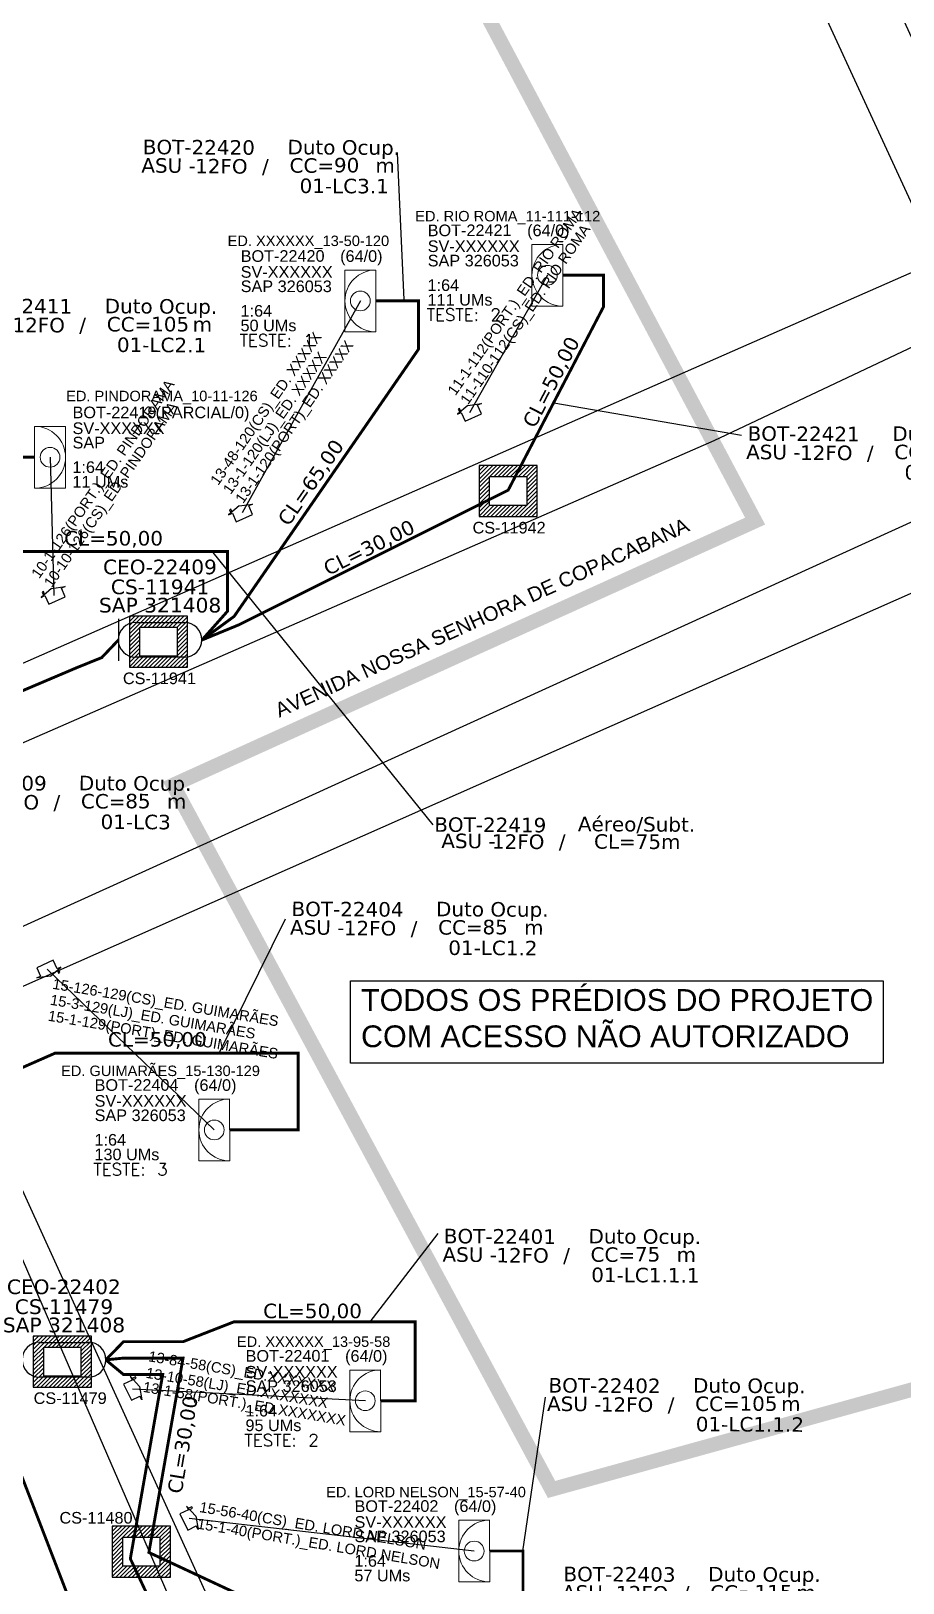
# Model space of a CAD drawing. Extents: x 4313 to 28038, y -9425 to 4777.
# Drawn here: x 26338 to 26939, y -8431 to -7361 of the extents above; entities that cross this region are included whole.
import ezdxf
from ezdxf.enums import TextEntityAlignment as Align

# ---------------------------------------------------------------- set-up
doc = ezdxf.new("R2010")
doc.units = ezdxf.units.DM
doc.header["$MEASUREMENT"] = 0
for name, color, linetype in [('10.0-Cartográfico', 252, 'Continuous'), ('10.1-Caixas Subterrâneas', 5, 'Continuous'), ('20.4-CEOS', 1, 'Continuous'), ('20.5-CEO', 1, 'Continuous'), ('CAP a instalar', 1, 'Continuous'), ('celulas gpon', 7, 'Continuous'), ('label_cabos', 7, 'Continuous'), ('Legenda', 1, 'Continuous'), ('Segmento de Logradouro Texto', 238, 'Continuous'), ('surveys', 7, 'Continuous'), ('surveys legendas', 7, 'Continuous')]:
    doc.layers.add(name, color=color, linetype=linetype)
doc.layers.add("20.0-LEGENDA DOS CDO'S", color=1, linetype='Continuous', lineweight=0)
doc.layers.add('20.1-CDO_INTERIOR', color=1, linetype='Continuous', lineweight=0)
doc.layers.add('DROP DE CLIENTE', color=140, linetype='Continuous', plot=False)
doc.layers.add('EXTRA', color=50, linetype='Continuous', plot=False)
doc.styles.add('ARIAL', font='arial.ttf')
doc.styles.add('DIGICADE', font='arial.ttf')
doc.styles.add('ROMANS', font='romans.shx')
doc.styles.add('siredit', font='verdana.ttf')
doc.linetypes.add('FENCELINE1', pattern='A,0.25,-0.1,[133,ltypeshp.shx,S=0.1,R=0,X=-0.1,Y=0],-0.1,1', length=1.45)
doc.dimstyles.new('CC', dxfattribs={"dimtxt": 1, "dimasz": 2, "dimexe": 0.18, "dimexo": 0.0625, "dimgap": 0.09, "dimtad": 0, "dimdec": 0, "dimrnd": 1, "dimzin": 0, "dimdsep": 46, "dimtxsty": 'siredit', "dimblk": 'NONE', "dimcen": 0, "dimse1": 1, "dimse2": 1, "dimsd1": 1, "dimsd2": 1, "dimclrt": 7, "dimadec": 0, "dimazin": 0, "dimtfac": 1, "dimtdec": 0, "dimtofl": 0, "dimtmove": 0, "dimatfit": 3, "dimfxl": 0, "dimtolj": 1, "dimtzin": 0, "dimarcsym": 0})

# ---------------------------------------------------------------- blocks, each defined once
blk = doc.blocks.new('SURVEY_SURVEY')
for p, q in [((0, 0.0000127), (-0.0000126, 0.000009)), ((-0.0000126, 0.000009), (-0.0000086, 0.000009)), ((-0.0000086, 0), (-0.0000086, 0.000009)), ((0.0000086, 0), (-0.0000086, 0)), ((0, 0.0000127), (0.0000126, 0.000009)), ((0.0000084, 0.0000132), (0.0000098, 0.0000132)), ((0.0000084, 0.0000103), (0.0000084, 0.0000132)), ((0.0000126, 0.000009), (0.0000086, 0.000009)), ((0.0000086, 0.000009), (0.0000086, 0)), ((0.0000098, 0.0000132), (0.0000098, 0.0000099))]:
    blk.add_line(p, q)
blk = doc.blocks.new('*X32')
at = {"color": 0, "linetype": 'Continuous'}
for p, q in [((-1.25, 0.34099), (-0.49099, 1.1)), ((-1.25, 0.517767), (-0.667767, 1.1)), ((-1.25, 0.694544), (-0.844544, 1.1)), ((-1.25, 0.87132), (-1.02132, 1.1)), ((-1.25, 1.048097), (-1.198097, 1.1)), ((-0.789214, 0.625), (-0.314214, 1.1)), ((-0.612437, 0.625), (-0.137437, 1.1)), ((-0.43566, 0.625), (0.03934, 1.1)), ((-0.258883, 0.625), (0.216117, 1.1)), ((-0.082107, 0.625), (0.392893, 1.1)), ((0.09467, 0.625), (0.56967, 1.1)), ((0.271447, 0.625), (0.746447, 1.1)), ((0.448223, 0.625), (0.923223, 1.1)), ((0.625, 0.625), (1.1, 1.1)), ((0.801777, 0.625), (1.25, 1.073223)), ((0.8035, 0.449947), (1.25, 0.896447)), ((0.8035, 0.27317), (1.25, 0.71967)), ((-1.25, 0.164214), (-0.8035, 0.610714)), ((-1.25, -0.012563), (-0.8035, 0.433937)), ((-1.25, -0.18934), (-0.8035, 0.25716)), ((-1.25, -0.366117), (-0.8035, 0.080383)), ((0.8035, 0.096393), (1.25, 0.542893)), ((0.8035, -0.080383), (1.25, 0.366117)), ((0.8035, -0.25716), (1.25, 0.18934)), ((0.8035, -0.433937), (1.25, 0.012563)), ((-1.25, -0.542893), (-0.8035, -0.096393)), ((-1.25, -0.71967), (-0.8035, -0.27317)), ((-1.25, -0.896447), (-0.8035, -0.449947)), ((-1.25, -1.073223), (-0.801777, -0.625)), ((-1.1, -1.1), (-0.625, -0.625)), ((-0.923223, -1.1), (-0.448223, -0.625)), ((-0.746447, -1.1), (-0.271447, -0.625)), ((-0.56967, -1.1), (-0.09467, -0.625)), ((-0.392893, -1.1), (0.082107, -0.625)), ((-0.216117, -1.1), (0.258883, -0.625)), ((-0.03934, -1.1), (0.43566, -0.625)), ((0.137437, -1.1), (0.612437, -0.625)), ((0.314214, -1.1), (0.789214, -0.625)), ((0.49099, -1.1), (1.25, -0.34099)), ((0.667767, -1.1), (1.25, -0.517767)), ((0.8035, -0.610714), (1.25, -0.164214)), ((0.844544, -1.1), (1.25, -0.694544)), ((1.02132, -1.1), (1.25, -0.87132)), ((1.198097, -1.1), (1.25, -1.048097))]:
    blk.add_line(p, q, dxfattribs=at)
blk = doc.blocks.new('MANHOLE_MQ')
at = {"color": 0, "linetype": 'Continuous'}
for p, q in [((0.00000623, 0.00000569), (-0.00000627, 0.00000569)), ((-0.00000627, 0.00000569), (-0.00000627, -0.00000531)), ((0.00000623, -0.00000531), (0.00000623, 0.00000569)), ((-0.00000404, 0.00000331), (0.00000399, 0.00000331)), ((-0.00000404, -0.00000294), (-0.00000404, 0.00000331)), ((0.00000399, 0.00000331), (0.00000399, -0.00000294)), ((0.00000399, -0.00000294), (-0.00000404, -0.00000294)), ((0.00000399, -0.00000294), (0.00000399, -0.00000294)), ((-0.00000627, -0.00000531), (0.00000623, -0.00000531))]:
    blk.add_line(p, q, dxfattribs=at)
at = {"color": 0, "linetype": 'Continuous', "xscale": 5e-06, "yscale": 5e-06, "zscale": 1e-05}
blk.add_blockref('*X32', (-0.00000002, 0.00000019), dxfattribs=at)
blk = doc.blocks.new('CDOI_CT_DRT')
at = {"layer": '20.1-CDO_INTERIOR', "color": 8, "lineweight": 18}
blk.add_lwpolyline([(2.13, -2.13), (2.13, 2.12), (0, 2.12), (0, -2.13)], close=True, dxfattribs=at)
blk.add_circle((1.06, 0), 0.68, dxfattribs=at)
blk.add_arc((0, 0), 2.13, 269.9724, 89.9724, dxfattribs=at)
at = {"layer": "20.0-LEGENDA DOS CDO'S", "color": 8, "style": 'ARIAL'}
for tag, p in [('CDO_N', (2.61, 2.69)), ('SURVEY', (2.61, 1.6)), ('SAP', (2.61, 0.61)), ('1:XX', (2.6, -1.08)), ('UMS', (2.6, -2.09))]:
    blk.add_attdef(tag, p, '', height=0.8, rotation=359.9724, dxfattribs=at)
blk.add_attdef('FIBRAS_UTILIZADAS', text='', height=0.8, rotation=359.9724, dxfattribs=at).set_placement((10.32, 2.69), align=Align.CENTER)
blk = doc.blocks.new('Inst CDOI-64')
at = {"layer": '20.1-CDO_INTERIOR', "color": 1, "lineweight": 18}
blk.add_lwpolyline([(-2.12, -2.13), (-2.12, 2.12), (0, 2.12), (0.01, -2.13)], close=True, dxfattribs=at)
blk.add_circle((-1.06, 0), 0.68, dxfattribs=at)
blk.add_arc((0.01, 0), 2.13, 90.0276, 270.0276, dxfattribs=at)
at = {"layer": "20.0-LEGENDA DOS CDO'S"}
for tag, p, style, flags in [('ID_ATIVIDADE', (-9.3, 3.78), 'ARIAL', 3), ('FATOR', (-1.5, 3.78), 'ARIAL', 1), ('QTDE', (-9.18, -3.66), 'DIGICADE', 3)]:
    blk.add_attdef(tag, p, '', height=0.8, rotation=0.118, dxfattribs=dict(at, style=style, flags=flags))
at = {"layer": "20.0-LEGENDA DOS CDO'S", "style": 'ARIAL'}
for tag, p, rotation in [('FID', (-9.3, 2.69), 0.118), ('SURVEY', (-9.3, 1.6), 359.9724), ('SAP', (-9.3, 0.61), 359.9724), ('1:XX', (-9.31, -1.08), 359.9724), ('UMS', (-9.31, -2.09), 359.9724)]:
    blk.add_attdef(tag, p, '', height=0.8, rotation=rotation, dxfattribs=at)
blk.add_attdef('FIBRAS_UTILIZADAS', text='', height=0.8, rotation=359.9724, dxfattribs=at).set_placement((-0.99, 2.69), align=Align.CENTER)
blk = doc.blocks.new('Teste  FTTH')
at = {"color": 0, "lineweight": 0, "style": 'ROMANS'}
for tag, p in [('TESTE', (-2.302, -0.29)), ('QTDE', (0.212, -0.29))]:
    blk.add_attdef(tag, p, '', height=0.48, dxfattribs=at)
for tag, p, flags in [('FID', (-2.227, -1.253), 1), ('FATOR', (-2.227, -2.028), 3), ('ID_ATIVIDADE', (-2.227, -2.716), 3)]:
    blk.add_attdef(tag, p, '', height=0.48, dxfattribs=dict(at, flags=flags))
blk = doc.blocks.new('*U161')
at = {"layer": '20.5-CEO'}
for p, q in [((-1.56, 1.26), (1.8, 1.26)), ((1.8, -1.13), (-1.56, -1.13))]:
    blk.add_line(p, q, dxfattribs=at)
blk.add_lwpolyline([(-2.75, 1.51), (-2.75, -1.38)], dxfattribs=at)
for centre, start, end in [((-1.56, 0.07), 90, 270), ((1.8, 0.07), 270, 90)]:
    blk.add_arc(centre, 1.2, start, end, dxfattribs=at)
at = {"layer": '20.5-CEO', "color": 7, "style": 'siredit'}
for tag, p in [('FID', (0.11, 5.61)), ('LOCAL', (0.12, 4.23)), ('SAP', (0.12, 2.97)), ('FIBRAS_RESERVA', (0.12, -1.94))]:
    blk.add_attdef(tag, text='', height=1.01, dxfattribs=at).set_placement(p, align=Align.TOP_CENTER)
for tag, flags, p in [('ID_ATIVIDADE', 3, (0.11, -3.51)), ('FATOR', 1, (0.11, -4.82))]:
    blk.add_attdef(tag, text='', height=1.01, dxfattribs=dict(at, flags=flags)).set_placement(p, align=Align.TOP_CENTER)
at = {"layer": '20.5-CEO', "color": 7, "style": 'siredit', "flags": 3}
blk.add_attdef('QTDE', (-4.88, -7.06), '', height=1.01, dxfattribs=at)
blk = doc.blocks.new('Inst CB DT OCUP CFOA-SM-ASU-120-S-12')
at = {"layer": 'label_cabos', "color": 0, "style": 'siredit'}
for tag, flags, p in [('ID_ATIVIDADE', 3, (1.31, 2.67)), ('FATOR', 1, (11.56, 2.55))]:
    blk.add_attdef(tag, text='', height=1, rotation=359.69, dxfattribs=dict(at, flags=flags)).set_placement(p, align=Align.MIDDLE_CENTER)
for tag, p in [('DESTINO_CABO', (3.13, 1.26)), ('TIPO_CABO', (13.11, 1.24)), ('TIPO_CABO', (1.26, 0)), ('CABO', (4.69, -0.05)), ('/', (7.71, -0.05)), ('LANCE', (10.91, 0)), ('UND', (15.96, 0)), ('FID', (13.15, -1.41))]:
    blk.add_attdef(tag, text='', height=1, rotation=359.69, dxfattribs=at).set_placement(p, align=Align.MIDDLE_CENTER)
blk.add_attdef('QTDE', (12.43, -0.47), '', height=1, rotation=359.69, dxfattribs=at)
blk = doc.blocks.new('_None')
blk = doc.blocks.new('LEGENDA DOS CABOS')
at = {"layer": 'EXTRA', "style": 'siredit'}
for tag, p in [('ID', (4.6, 0.97)), ('XX', (9.03, 0.97))]:
    blk.add_attdef(tag, text='', height=0.48, rotation=359.69, dxfattribs=at).set_placement(p, align=Align.MIDDLE_CENTER)
at = {"layer": 'Legenda', "color": 7, "style": 'siredit'}
for tag, p in [('TIPO_CABO', (1.31, 0)), ('CABO', (4.69, -0.05)), ('/', (6.81, -0.05)), ('METROS', (10.03, -0.05))]:
    blk.add_attdef(tag, text='', height=0.8, rotation=359.69, dxfattribs=at).set_placement(p, align=Align.MIDDLE_CENTER)

msp = doc.modelspace()

# ---------------------------------------------------------------- linework, layer by layer
at = {"color": 3}
msp.add_lwpolyline([(26558, -8015.8), (26924.9, -8015.8), (26924.9, -8072.5), (26558, -8072.5)], close=True, dxfattribs=at)
at = {"layer": '10.0-Cartográfico'}
for points in [[(26889.3, -7245.5), (27000.7, -7488.5), (27005.8, -7509.3), (27006, -7527.1), (27002.9, -7537.5), (26991.9, -7557), (26808.3, -7643.8), (26209.9, -7905.4), (26185.8, -7908.7), (26164.9, -7910.4), (26147.3, -7910.6), (26132.8, -7910.8), (26124.7, -7906.4), (25850.3, -7358.9)], [(26959, -7511.8), (26838.1, -7249.2)], [(25915.3, -7369.7), (25925.1, -7389.5), (26151.5, -7866.1), (26151.9, -7867), (26152.5, -7867.8), (26153.1, -7868.5), (26153.9, -7869.1), (26154.7, -7869.7), (26155.5, -7870.3), (26156.4, -7870.7), (26157.3, -7871.1), (26158.3, -7871.3), (26159.4, -7871.4), (26160.4, -7871.5), (26161.4, -7871.5), (26162.4, -7871.3), (26163.4, -7871.1), (26164.6, -7870.6), (26954.3, -7523.5)], [(25313.3, -8429.5), (26060.6, -8101.6), (26126.3, -8071.8), (26145.1, -8063.1), (26434.2, -8722.2), (26539.6, -8685.8), (26248.9, -8016.1), (26511.1, -7897), (27024.1, -7663.4)], [(27077.3, -7690), (26278.6, -8043.4), (26571.7, -8686.6), (26415.8, -8750.9), (26138.1, -8110.4), (25325.4, -8470.5)]]:
    msp.add_lwpolyline(points, dxfattribs=at)
at = {"layer": 'CAP a instalar', "ltscale": 5, "const_width": 2}
for points in [[(26455.7, -7781), (26481.2, -7770.5), (26666.6, -7677.8), (26732.3, -7551.4), (26732.3, -7529.7), (26704.3, -7529.7)], [(26455.7, -7781), (26477.9, -7764.7), (26604.9, -7580.6), (26604.9, -7547.4), (26575.5, -7547.4)], [(25831.2, -7951.4), (25871.1, -7950.8), (25910.3, -7950.8), (25995, -7984.4), (26205.1, -7869.9), (26369.4, -7800.1), (26386.7, -7793.1), (26398.2, -7781)], [(26258.3, -8022.7), (26268.5, -8014), (26299.4, -8014), (26290.6, -8093.8), (26354.6, -8065.6), (26522, -8065.6), (26522, -8118.5), (26474.8, -8118.5)], [(26578.8, -8305.1), (26602.6, -8305.1), (26602.6, -8250.7), (26477.8, -8250.7), (26442.7, -8264.4), (26401.7, -8264.4), (26389.5, -8276.9)], [(26653.8, -8408.6), (26676.8, -8408.6), (26676.8, -8463.7), (26535.1, -8463.7), (26419.2, -8409.6), (26442.7, -8275.7), (26401.7, -8275.7), (26389.5, -8276.9)], [(26697.1, -8565.5), (26753.6, -8565.5), (26753.6, -8510.3), (26578.7, -8510.3), (26459.9, -8527.6), (26406.4, -8413.9), (26428.7, -8287), (26401.7, -8287), (26389.5, -8276.9)]]:
    msp.add_lwpolyline(points, dxfattribs=at)
at = {"layer": 'CAP a instalar', "color": 8, "linetype": 'FENCELINE1', "ltscale": 5, "const_width": 2}
for points in [[(26455.7, -7781), (26473.4, -7761.1), (26473.4, -7720), (26326.4, -7720), (26326.4, -7655.1), (26340.5, -7655.1)], [(26258.1, -8022.9), (26268, -8030.6), (26278.1, -8030.6), (26234.3, -8097.7), (26293.9, -8259.3), (26506.2, -8809.5), (26513.9, -8809.4), (26536.1, -8827.2)]]:
    msp.add_lwpolyline(points, dxfattribs=at)
at = {"layer": 'celulas gpon', "color": 116, "linetype": 'Continuous', "lineweight": 200, "const_width": 10}
msp.add_lwpolyline([(27422.7, -8164.9), (27758, -8747.6), (26334.8, -9414.1), (25638.5, -8298.7), (25631.1, -8283.5), (26158.3, -8039.2), (25725.5, -7164), (26405.5, -6885.7), (26836.7, -7699.1), (26435.8, -7880.9), (26696.5, -8366.2), (27422.7, -8164.9)], dxfattribs=at)
at = {"layer": 'DROP DE CLIENTE'}
for points in [[(26693.7, -7529.7), (26639.9, -7624.4)], [(26564.9, -7547.4), (26483.5, -7693.4)], [(26351.1, -7655.1), (26353.7, -7750.3)], [(26464.2, -8118.5), (26349.2, -8007.8)], [(26568.3, -8305.1), (26407.8, -8297)], [(26643.2, -8408.6), (26446.9, -8386.3)]]:
    msp.add_lwpolyline(points, dxfattribs=at)

# ---------------------------------------------------------------- block references
at = {"color": 0, "lineweight": 0, "xscale": 10, "yscale": 10, "zscale": 10}
for p, values in [((26704.2, -7529.7), {'FIBRAS_UTILIZADAS': '(64/0)', 'SURVEY': 'SV-XXXXXX', 'SAP': 'SAP 326053', '1:XX': '1:64', 'UMS': '111 UMs', 'FID': 'BOT-22421'}), ((26575.4, -7547.4), {'FIBRAS_UTILIZADAS': '(64/0)', 'SURVEY': 'SV-XXXXXX', 'SAP': 'SAP 326053', '1:XX': '1:64', 'UMS': '50 UMs', 'FID': 'BOT-22420'}), ((26474.8, -8118.5), {'FIBRAS_UTILIZADAS': '(64/0)', 'SURVEY': 'SV-XXXXXX', 'SAP': 'SAP 326053', '1:XX': '1:64', 'UMS': '130 UMs', 'FID': 'BOT-22404'}), ((26578.8, -8305.1), {'FIBRAS_UTILIZADAS': '(64/0)', 'SURVEY': 'SV-XXXXXX', 'SAP': 'SAP 326053', '1:XX': '1:64', 'UMS': '95 UMs', 'FID': 'BOT-22401'}), ((26653.8, -8408.6), {'FIBRAS_UTILIZADAS': '(64/0)', 'SURVEY': 'SV-XXXXXX', 'SAP': 'SAP 326053', '1:XX': '1:64', 'UMS': '57 UMs', 'FID': 'BOT-22402'})]:
    msp.add_blockref('Inst CDOI-64', p, dxfattribs=at).add_auto_attribs(values)
at = {"layer": '10.1-Caixas Subterrâneas', "color": 30, "xscale": 3197875.543111582, "yscale": 3197875.543111582, "zscale": 3197875.543111582}
for p, rotation in [((26666.6, -7677.8), 180.0000000000628), ((26425.7, -7781.6), 180.0000000000628), ((26359.5, -8277.5), 180.0000000000629), ((26413.9, -8408.4), 180.0000000000628)]:
    msp.add_blockref('MANHOLE_MQ', p, dxfattribs=dict(at, rotation=rotation))
at = {"layer": "20.0-LEGENDA DOS CDO'S", "lineweight": 0, "xscale": 17.50499999999992, "yscale": 17.50499999999992, "zscale": 17.50499999999992, "rotation": 0.004078562105398201}
for p, values in [((26650.7, -7556), {'TESTE': 'TESTE:', 'QTDE': '2'}), ((26521.9, -7573.7), {'TESTE': 'TESTE:', 'QTDE': '1'}), ((26421.2, -8144.8), {'TESTE': 'TESTE:', 'QTDE': '3'}), ((26525.3, -8331.4), {'TESTE': 'TESTE:', 'QTDE': '2'})]:
    msp.add_blockref('Teste  FTTH', p, dxfattribs=at).add_auto_attribs(values)
at = {"layer": '20.1-CDO_INTERIOR', "xscale": 10, "yscale": 10, "zscale": 10}
msp.add_blockref('CDOI_CT_DRT', (26340.5, -7655.1), dxfattribs=at).add_auto_attribs({'CDO_N': 'BOT-22419', 'FIBRAS_UTILIZADAS': '        (PARCIAL/0)', 'SURVEY': 'SV-XXXXXX', 'SAP': 'SAP', '1:XX': '1:64', 'UMS': '11 UMs'})
at = {"layer": '20.5-CEO', "color": 0, "lineweight": 0}
ref = msp.add_blockref('*U161', (26425.7, -7781.6), dxfattribs=dict(at, xscale=10, yscale=10, zscale=10))
ref.add_attrib('LOCAL', 'CS-11941', dxfattribs={"color": 7, "height": 10.14, "style": 'siredit'}).set_placement((26426.9, -7739.3), align=Align.TOP_CENTER)
ref.add_attrib('SAP', 'SAP 321408', dxfattribs={"color": 7, "height": 10.14, "style": 'siredit'}).set_placement((26426.9, -7751.9), align=Align.TOP_CENTER)
ref.add_attrib('FID', 'CEO-22409', dxfattribs={"layer": '20.4-CEOS', "color": 7, "height": 10.1, "style": 'siredit'}).set_placement((26426.8, -7725.6), align=Align.TOP_CENTER)
ref = msp.add_blockref('*U161', (26359.5, -8277.5), dxfattribs=dict(at, xscale=10, yscale=10, zscale=10))
ref.add_attrib('LOCAL', 'CS-11479', dxfattribs={"color": 7, "height": 10.14, "style": 'siredit'}).set_placement((26360.7, -8235.2), align=Align.TOP_CENTER)
ref.add_attrib('SAP', 'SAP 321408', dxfattribs={"color": 7, "height": 10.14, "style": 'siredit'}).set_placement((26360.7, -8247.8), align=Align.TOP_CENTER)
ref.add_attrib('FID', 'CEO-22402', dxfattribs={"layer": '20.4-CEOS', "color": 7, "height": 10.1, "style": 'siredit'}).set_placement((26360.6, -8221.5), align=Align.TOP_CENTER)
at = {"layer": 'label_cabos', "color": 0, "lineweight": 0}
ref = msp.add_blockref('Inst CB DT OCUP CFOA-SM-ASU-120-S-12', (26422.3, -7454.1), dxfattribs=dict(at, xscale=10, yscale=10, zscale=10))
ref.add_attrib('DESTINO_CABO', 'BOT-22420', dxfattribs={"color": 0, "height": 10, "rotation": 359.69, "style": 'siredit'}).set_placement((26453.6, -7441.5), align=Align.MIDDLE_CENTER)
ref.add_attrib('CABO', '12FO', dxfattribs={"color": 0, "height": 10, "rotation": 359.69, "style": 'siredit'}).set_placement((26469.1, -7454.6), align=Align.MIDDLE_CENTER)
ref.add_attrib('TIPO_CABO', 'Duto Ocup.', dxfattribs={"color": 0, "height": 10, "rotation": 359.69, "style": 'siredit'}).set_placement((26553.4, -7441.6), align=Align.MIDDLE_CENTER)
ref.add_attrib('/', '/', dxfattribs={"color": 0, "height": 10, "rotation": 359.69, "style": 'siredit'}).set_placement((26499.4, -7454.6), align=Align.MIDDLE_CENTER)
ref.add_attrib('TIPO_CABO', 'ASU - ', dxfattribs={"color": 0, "height": 10, "rotation": 359.69, "style": 'siredit'}).set_placement((26434.9, -7454.1), align=Align.MIDDLE_CENTER)
ref.add_attrib('FID', '01-LC3.1', dxfattribs={"color": 0, "height": 10, "rotation": 359.69, "style": 'siredit'}).set_placement((26553.7, -7468.2), align=Align.MIDDLE_CENTER)
ref.add_attrib('LANCE', 'CC=', dxfattribs={"color": 0, "height": 10, "rotation": 359.69, "style": 'siredit'}).set_placement((26531.4, -7454.1), align=Align.MIDDLE_CENTER)
ref.add_attrib('QTDE', '90', (26546.6, -7458.8), dxfattribs={"color": 0, "height": 10, "rotation": 359.69, "style": 'siredit'})
ref.add_attrib('UND', 'm', dxfattribs={"color": 0, "height": 10, "rotation": 359.69, "style": 'siredit'}).set_placement((26581.9, -7454.1), align=Align.MIDDLE_CENTER)
ref = msp.add_blockref('Inst CB DT OCUP CFOA-SM-ASU-120-S-12', (26296.4, -7563.5), dxfattribs=dict(at, xscale=10, yscale=10, zscale=10))
ref.add_attrib('DESTINO_CABO', 'BOT-22411', dxfattribs={"color": 0, "height": 10, "rotation": 359.69, "style": 'siredit'}).set_placement((26327.7, -7550.9), align=Align.MIDDLE_CENTER)
ref.add_attrib('CABO', '12FO', dxfattribs={"color": 0, "height": 10, "rotation": 359.69, "style": 'siredit'}).set_placement((26343.3, -7564), align=Align.MIDDLE_CENTER)
ref.add_attrib('TIPO_CABO', 'Duto Ocup.', dxfattribs={"color": 0, "height": 10, "rotation": 359.69, "style": 'siredit'}).set_placement((26427.5, -7551.1), align=Align.MIDDLE_CENTER)
ref.add_attrib('/', '/', dxfattribs={"color": 0, "height": 10, "rotation": 359.69, "style": 'siredit'}).set_placement((26373.5, -7564), align=Align.MIDDLE_CENTER)
ref.add_attrib('TIPO_CABO', 'ASU - ', dxfattribs={"color": 0, "height": 10, "rotation": 359.69, "style": 'siredit'}).set_placement((26309, -7563.6), align=Align.MIDDLE_CENTER)
ref.add_attrib('FID', '01-LC2.1', dxfattribs={"color": 0, "height": 10, "rotation": 359.69, "style": 'siredit'}).set_placement((26427.9, -7577.7), align=Align.MIDDLE_CENTER)
ref.add_attrib('LANCE', 'CC=', dxfattribs={"color": 0, "height": 10, "rotation": 359.69, "style": 'siredit'}).set_placement((26405.5, -7563.5), align=Align.MIDDLE_CENTER)
ref.add_attrib('QTDE', '105', (26420.7, -7568.3), dxfattribs={"color": 0, "height": 10, "rotation": 359.69, "style": 'siredit'})
ref.add_attrib('UND', 'm', dxfattribs={"color": 0, "height": 10, "rotation": 359.69, "style": 'siredit'}).set_placement((26456, -7563.5), align=Align.MIDDLE_CENTER)
ref = msp.add_blockref('Inst CB DT OCUP CFOA-SM-ASU-120-S-12', (26838.8, -7651.5), dxfattribs=dict(at, xscale=10, yscale=10, zscale=10))
ref.add_attrib('DESTINO_CABO', 'BOT-22421', dxfattribs={"color": 0, "height": 10, "rotation": 359.69, "style": 'siredit'}).set_placement((26870.1, -7638.9), align=Align.MIDDLE_CENTER)
ref.add_attrib('CABO', '12FO', dxfattribs={"color": 0, "height": 10, "rotation": 359.69, "style": 'siredit'}).set_placement((26885.7, -7652), align=Align.MIDDLE_CENTER)
ref.add_attrib('TIPO_CABO', 'Duto Ocup.', dxfattribs={"color": 0, "height": 10, "rotation": 359.69, "style": 'siredit'}).set_placement((26969.9, -7639), align=Align.MIDDLE_CENTER)
ref.add_attrib('/', '/', dxfattribs={"color": 0, "height": 10, "rotation": 359.69, "style": 'siredit'}).set_placement((26916, -7652), align=Align.MIDDLE_CENTER)
ref.add_attrib('TIPO_CABO', 'ASU - ', dxfattribs={"color": 0, "height": 10, "rotation": 359.69, "style": 'siredit'}).set_placement((26851.4, -7651.5), align=Align.MIDDLE_CENTER)
ref.add_attrib('FID', '01-LC3.2', dxfattribs={"color": 0, "height": 10, "rotation": 359.69, "style": 'siredit'}).set_placement((26970.3, -7665.6), align=Align.MIDDLE_CENTER)
ref.add_attrib('LANCE', 'CC=', dxfattribs={"color": 0, "height": 10, "rotation": 359.69, "style": 'siredit'}).set_placement((26947.9, -7651.5), align=Align.MIDDLE_CENTER)
ref.add_attrib('QTDE', '105', (26963.1, -7656.2), dxfattribs={"color": 0, "height": 10, "rotation": 359.69, "style": 'siredit'})
ref.add_attrib('UND', 'm', dxfattribs={"color": 0, "height": 10, "rotation": 359.69, "style": 'siredit'}).set_placement((26998.5, -7651.5), align=Align.MIDDLE_CENTER)
ref = msp.add_blockref('Inst CB DT OCUP CFOA-SM-ASU-120-S-12', (26278.6, -7892.2), dxfattribs=dict(at, xscale=10, yscale=10, zscale=10))
ref.add_attrib('DESTINO_CABO', 'CEO-22409', dxfattribs={"color": 0, "height": 10, "rotation": 359.69, "style": 'siredit'}).set_placement((26310, -7879.5), align=Align.MIDDLE_CENTER)
ref.add_attrib('CABO', '12FO', dxfattribs={"color": 0, "height": 10, "rotation": 359.69, "style": 'siredit'}).set_placement((26325.5, -7892.7), align=Align.MIDDLE_CENTER)
ref.add_attrib('TIPO_CABO', 'Duto Ocup.', dxfattribs={"color": 0, "height": 10, "rotation": 359.69, "style": 'siredit'}).set_placement((26409.7, -7879.7), align=Align.MIDDLE_CENTER)
ref.add_attrib('/', '/', dxfattribs={"color": 0, "height": 10, "rotation": 359.69, "style": 'siredit'}).set_placement((26355.8, -7892.7), align=Align.MIDDLE_CENTER)
ref.add_attrib('TIPO_CABO', 'ASU - ', dxfattribs={"color": 0, "height": 10, "rotation": 359.69, "style": 'siredit'}).set_placement((26291.3, -7892.2), align=Align.MIDDLE_CENTER)
ref.add_attrib('FID', '01-LC3', dxfattribs={"color": 0, "height": 10, "rotation": 359.69, "style": 'siredit'}).set_placement((26410.1, -7906.3), align=Align.MIDDLE_CENTER)
ref.add_attrib('LANCE', 'CC=', dxfattribs={"color": 0, "height": 10, "rotation": 359.69, "style": 'siredit'}).set_placement((26387.7, -7892.1), align=Align.MIDDLE_CENTER)
ref.add_attrib('QTDE', '85', (26402.9, -7896.9), dxfattribs={"color": 0, "height": 10, "rotation": 359.69, "style": 'siredit'})
ref.add_attrib('UND', 'm', dxfattribs={"color": 0, "height": 10, "rotation": 359.69, "style": 'siredit'}).set_placement((26438.3, -7892.1), align=Align.MIDDLE_CENTER)
ref = msp.add_blockref('LEGENDA DOS CABOS', (26611.9, -7924.6), dxfattribs=dict(at, xscale=10, yscale=10, zscale=10))
ref.add_attrib('ID', 'BOT-22419', dxfattribs={"color": 0, "height": 10, "rotation": 359.69, "style": 'siredit'}).set_placement((26654.3, -7908.3), align=Align.MIDDLE_CENTER)
ref.add_attrib('CABO', '12FO', dxfattribs={"color": 0, "height": 10, "rotation": 359.69, "style": 'siredit'}).set_placement((26673.5, -7919.9), align=Align.MIDDLE_CENTER)
ref.add_attrib('METROS', 'CL=75m', dxfattribs={"color": 0, "height": 10, "rotation": 359.69, "style": 'siredit'}).set_placement((26755.5, -7919.9), align=Align.MIDDLE_CENTER)
ref.add_attrib('XX', 'Aéreo/Subt.', dxfattribs={"color": 0, "height": 10, "rotation": 359.69, "style": 'siredit'}).set_placement((26755, -7907.9), align=Align.MIDDLE_CENTER)
ref.add_attrib('/', '/', dxfattribs={"color": 0, "height": 10, "rotation": 359.69, "style": 'siredit'}).set_placement((26703.8, -7919.9), align=Align.MIDDLE_CENTER)
ref.add_attrib('TIPO_CABO', 'ASU -', dxfattribs={"color": 0, "height": 10, "rotation": 359.69, "style": 'siredit'}).set_placement((26639.3, -7919.4), align=Align.MIDDLE_CENTER)
ref = msp.add_blockref('Inst CB DT OCUP CFOA-SM-ASU-120-S-12', (26524.7, -7979), dxfattribs=dict(at, xscale=10, yscale=10, zscale=10))
ref.add_attrib('DESTINO_CABO', 'BOT-22404', dxfattribs={"color": 0, "height": 10, "rotation": 359.69, "style": 'siredit'}).set_placement((26556, -7966.4), align=Align.MIDDLE_CENTER)
ref.add_attrib('CABO', '12FO', dxfattribs={"color": 0, "height": 10, "rotation": 359.69, "style": 'siredit'}).set_placement((26571.5, -7979.5), align=Align.MIDDLE_CENTER)
ref.add_attrib('TIPO_CABO', 'Duto Ocup.', dxfattribs={"color": 0, "height": 10, "rotation": 359.69, "style": 'siredit'}).set_placement((26655.7, -7966.5), align=Align.MIDDLE_CENTER)
ref.add_attrib('/', '/', dxfattribs={"color": 0, "height": 10, "rotation": 359.69, "style": 'siredit'}).set_placement((26601.8, -7979.5), align=Align.MIDDLE_CENTER)
ref.add_attrib('TIPO_CABO', 'ASU - ', dxfattribs={"color": 0, "height": 10, "rotation": 359.69, "style": 'siredit'}).set_placement((26537.3, -7979), align=Align.MIDDLE_CENTER)
ref.add_attrib('FID', '01-LC1.2', dxfattribs={"color": 0, "height": 10, "rotation": 359.69, "style": 'siredit'}).set_placement((26656.1, -7993.1), align=Align.MIDDLE_CENTER)
ref.add_attrib('LANCE', 'CC=', dxfattribs={"color": 0, "height": 10, "rotation": 359.69, "style": 'siredit'}).set_placement((26633.7, -7979), align=Align.MIDDLE_CENTER)
ref.add_attrib('QTDE', '85', (26648.9, -7983.7), dxfattribs={"color": 0, "height": 10, "rotation": 359.69, "style": 'siredit'})
ref.add_attrib('UND', 'm', dxfattribs={"color": 0, "height": 10, "rotation": 359.69, "style": 'siredit'}).set_placement((26684.3, -7979), align=Align.MIDDLE_CENTER)
ref = msp.add_blockref('Inst CB DT OCUP CFOA-SM-ASU-120-S-12', (26629.6, -8204.4), dxfattribs=dict(at, xscale=10, yscale=10, zscale=10))
ref.add_attrib('DESTINO_CABO', 'BOT-22401', dxfattribs={"color": 0, "height": 10, "rotation": 359.69, "style": 'siredit'}).set_placement((26660.9, -8191.8), align=Align.MIDDLE_CENTER)
ref.add_attrib('CABO', '12FO', dxfattribs={"color": 0, "height": 10, "rotation": 359.69, "style": 'siredit'}).set_placement((26676.5, -8204.9), align=Align.MIDDLE_CENTER)
ref.add_attrib('TIPO_CABO', 'Duto Ocup.', dxfattribs={"color": 0, "height": 10, "rotation": 359.69, "style": 'siredit'}).set_placement((26760.7, -8191.9), align=Align.MIDDLE_CENTER)
ref.add_attrib('/', '/', dxfattribs={"color": 0, "height": 10, "rotation": 359.69, "style": 'siredit'}).set_placement((26706.8, -8204.9), align=Align.MIDDLE_CENTER)
ref.add_attrib('TIPO_CABO', 'ASU - ', dxfattribs={"color": 0, "height": 10, "rotation": 359.69, "style": 'siredit'}).set_placement((26642.3, -8204.4), align=Align.MIDDLE_CENTER)
ref.add_attrib('FID', '01-LC1.1.1', dxfattribs={"color": 0, "height": 10, "rotation": 359.69, "style": 'siredit'}).set_placement((26761.1, -8218.5), align=Align.MIDDLE_CENTER)
ref.add_attrib('LANCE', 'CC=', dxfattribs={"color": 0, "height": 10, "rotation": 359.69, "style": 'siredit'}).set_placement((26738.7, -8204.4), align=Align.MIDDLE_CENTER)
ref.add_attrib('QTDE', '75', (26753.9, -8209.1), dxfattribs={"color": 0, "height": 10, "rotation": 359.69, "style": 'siredit'})
ref.add_attrib('UND', 'm', dxfattribs={"color": 0, "height": 10, "rotation": 359.69, "style": 'siredit'}).set_placement((26789.3, -8204.4), align=Align.MIDDLE_CENTER)
ref = msp.add_blockref('Inst CB DT OCUP CFOA-SM-ASU-120-S-12', (26701.7, -8307.2), dxfattribs=dict(at, xscale=10, yscale=10, zscale=10))
ref.add_attrib('DESTINO_CABO', 'BOT-22402', dxfattribs={"color": 0, "height": 10, "rotation": 359.69, "style": 'siredit'}).set_placement((26733, -8294.6), align=Align.MIDDLE_CENTER)
ref.add_attrib('CABO', '12FO', dxfattribs={"color": 0, "height": 10, "rotation": 359.69, "style": 'siredit'}).set_placement((26748.5, -8307.7), align=Align.MIDDLE_CENTER)
ref.add_attrib('TIPO_CABO', 'Duto Ocup.', dxfattribs={"color": 0, "height": 10, "rotation": 359.69, "style": 'siredit'}).set_placement((26832.7, -8294.7), align=Align.MIDDLE_CENTER)
ref.add_attrib('/', '/', dxfattribs={"color": 0, "height": 10, "rotation": 359.69, "style": 'siredit'}).set_placement((26778.8, -8307.7), align=Align.MIDDLE_CENTER)
ref.add_attrib('TIPO_CABO', 'ASU - ', dxfattribs={"color": 0, "height": 10, "rotation": 359.69, "style": 'siredit'}).set_placement((26714.3, -8307.2), align=Align.MIDDLE_CENTER)
ref.add_attrib('FID', '01-LC1.1.2', dxfattribs={"color": 0, "height": 10, "rotation": 359.69, "style": 'siredit'}).set_placement((26833.1, -8321.3), align=Align.MIDDLE_CENTER)
ref.add_attrib('LANCE', 'CC=', dxfattribs={"color": 0, "height": 10, "rotation": 359.69, "style": 'siredit'}).set_placement((26810.7, -8307.2), align=Align.MIDDLE_CENTER)
ref.add_attrib('QTDE', '105', (26825.9, -8311.9), dxfattribs={"color": 0, "height": 10, "rotation": 359.69, "style": 'siredit'})
ref.add_attrib('UND', 'm', dxfattribs={"color": 0, "height": 10, "rotation": 359.69, "style": 'siredit'}).set_placement((26861.3, -8307.2), align=Align.MIDDLE_CENTER)
ref = msp.add_blockref('Inst CB DT OCUP CFOA-SM-ASU-120-S-12', (26712, -8437.2), dxfattribs=dict(at, xscale=10, yscale=10, zscale=10))
ref.add_attrib('DESTINO_CABO', 'BOT-22403', dxfattribs={"color": 0, "height": 10, "rotation": 359.69, "style": 'siredit'}).set_placement((26743.3, -8424.6), align=Align.MIDDLE_CENTER)
ref.add_attrib('CABO', '12FO', dxfattribs={"color": 0, "height": 10, "rotation": 359.69, "style": 'siredit'}).set_placement((26758.9, -8437.7), align=Align.MIDDLE_CENTER)
ref.add_attrib('TIPO_CABO', 'Duto Ocup.', dxfattribs={"color": 0, "height": 10, "rotation": 359.69, "style": 'siredit'}).set_placement((26843.1, -8424.7), align=Align.MIDDLE_CENTER)
ref.add_attrib('/', '/', dxfattribs={"color": 0, "height": 10, "rotation": 359.69, "style": 'siredit'}).set_placement((26789.2, -8437.7), align=Align.MIDDLE_CENTER)
ref.add_attrib('TIPO_CABO', 'ASU - ', dxfattribs={"color": 0, "height": 10, "rotation": 359.69, "style": 'siredit'}).set_placement((26724.6, -8437.2), align=Align.MIDDLE_CENTER)
ref.add_attrib('FID', '01-LC1.1.3', dxfattribs={"color": 0, "height": 10, "rotation": 359.69, "style": 'siredit'}).set_placement((26843.5, -8451.3), align=Align.MIDDLE_CENTER)
ref.add_attrib('LANCE', 'CC=', dxfattribs={"color": 0, "height": 10, "rotation": 359.69, "style": 'siredit'}).set_placement((26821.1, -8437.2), align=Align.MIDDLE_CENTER)
ref.add_attrib('QTDE', '115', (26836.3, -8441.9), dxfattribs={"color": 0, "height": 10, "rotation": 359.69, "style": 'siredit'})
ref.add_attrib('UND', 'm', dxfattribs={"color": 0, "height": 10, "rotation": 359.69, "style": 'siredit'}).set_placement((26871.7, -8437.2), align=Align.MIDDLE_CENTER)
at = {"layer": 'surveys', "color": 151, "xscale": -720000, "yscale": 720000.0000000003, "zscale": 719999.9999999998}
for p, rotation in [((26642.6, -7627.7), 24.173808885988), ((26485, -7697), 24.173808885988), ((26355.9, -7753.8), 24.173808885988), ((26347.6, -8004.2), 204.173808885988), ((26404.5, -8299.2), 296.24247346082), ((26443.3, -8388.6), 296.24247346082)]:
    msp.add_blockref('SURVEY_SURVEY', p, dxfattribs=dict(at, rotation=rotation))

# ---------------------------------------------------------------- texts
at = {"color": 3, "style": 'ARIAL'}
for s, p in [('ED. RIO ROMA_11-111-112', (26602.6, -7492.6)), ('ED. XXXXXX_13-50-120', (26473.4, -7509.6)), ('ED. PINDORAMA_10-11-126', (26362.2, -7616.5)), ('ED. GUIMARÃES_15-130-129', (26358.7, -8081.4)), ('ED. XXXXXX_13-95-58', (26479.8, -8268)), ('ED. LORD NELSON_15-57-40', (26541.3, -8371.6))]:
    msp.add_text(s, height=7.2, rotation=0.0099, dxfattribs=at).set_placement(p)
at = {"color": 0, "insert": (26565.3, -8021.5), "char_height": 15, "width": 735.75, "attachment_point": 1, "style": 'ARIAL'}
msp.add_mtext('\\C3;TODOS OS PRÉDIOS DO PROJETO \\PCOM ACESSO NÃO AUTORIZADO', dxfattribs=at)
at = {"layer": '10.1-Caixas Subterrâneas', "color": 30, "style": 'ARIAL'}
for s, p in [('CS-11942', (26642.1, -7707.6)), ('CS-11941', (26401.3, -7811.4)), ('CS-11479', (26339.8, -8307.3)), ('CS-11480', (26357.6, -8389.7))]:
    msp.add_text(s, height=8, dxfattribs=at).set_placement(p)
at = {"layer": 'celulas gpon', "style": 'siredit'}
for s, rotation, p in [('CL=50,00', 62.5427, (26684.9, -7635.7)), ('CL=65,00', 55.3487, (26515.4, -7703.2)), ('CL=50,00', 0.0098, (26360.9, -7715.9)), ('CL=30,00', 26.5842, (26542.6, -7736.9)), ('CL=50,00', 0.0098, (26391, -8061.1)), ('CL=50,00', 0.0098, (26497.9, -8248.2)), ('CL=30,00', 80.4828, (26441.7, -8369.6))]:
    msp.add_text(s, height=10, rotation=rotation, dxfattribs=at).set_placement(p)
at = {"layer": 'Segmento de Logradouro Texto', "color": 7, "linetype": 'Continuous', "style": 'DIGICADE'}
msp.add_text('AVENIDA NOSSA SENHORA DE COPACABANA', height=10, rotation=24.4957, dxfattribs=at).set_placement((26509, -7834.6))
at = {"layer": 'surveys legendas', "color": 0, "style": 'ARIAL'}
for s, rotation, p in [('11-1-112(PORT.)_ED. RIO ROMA', 55.1301, (26630.3, -7613.1)), ('11-110-112(CS)_ED. RIO ROMA', 55.1301, (26638.9, -7619.4)), ('13-48-120(CS)_ED. XXXXX', 55.1301, (26466.9, -7674.9)), ('13-1-120(PORT)_ED. XXXXX', 55.1301, (26484, -7687.5)), ('13-1-120(LJ)_ED. XXXXX', 55.1301, (26475.5, -7681.2)), ('10-1-126(PORT.)_ED. PINDORAMA', 55.1301, (26343.6, -7739.2)), ('10-10-126(CS)_ED. PINDORAMA', 55.1301, (26352.2, -7745.4)), ('15-126-129(CS)_ED. GUIMARÃES', 350.4971, (26352.4, -8021.2)), ('15-3-129(LJ)_ED. GUIMARÃES', 350.4971, (26350.8, -8032.2)), ('15-1-129(PORT)_ED. GUIMARÃES', 350.4971, (26349.3, -8043.2)), ('13-84-58(CS)_ED.XXXXXXX', 350.4971, (26418.4, -8277.8)), ('13-10-58(LJ)_ED.XXXXXXX', 350.4971, (26416.7, -8289.2)), ('13-1-58(PORT.)_ED.XXXXXXX', 350.4971, (26414.7, -8298.9)), ('15-56-40(CS)_ED. LORD NELSON', 350.4971, (26453.6, -8381.7)), ('15-1-40(PORT.)_ED. LORD NELSON', 350.4971, (26452, -8393.1))]:
    msp.add_text(s, height=7.2, rotation=rotation, dxfattribs=at).set_placement(p)

# ---------------------------------------------------------------- leaders
at = {"layer": 'label_cabos'}
for points in [[(26595, -7546.7), (26590.5, -7445.3)], [(26698.1, -7617.7), (26827.2, -7639.8)], [(26463.3, -7720.7), (26614.8, -7908.4)], [(26467.6, -8065.6), (26513.3, -7973.1)], [(26571.5, -8250.7), (26618.5, -8189.9)], [(26676.8, -8408.6), (26692.4, -8302.5)]]:
    msp.add_leader(points, dimstyle='CC', override={"dimgap": 0.09, "dimtad": 0}, dxfattribs=at)

doc.saveas('drawing.dxf')
